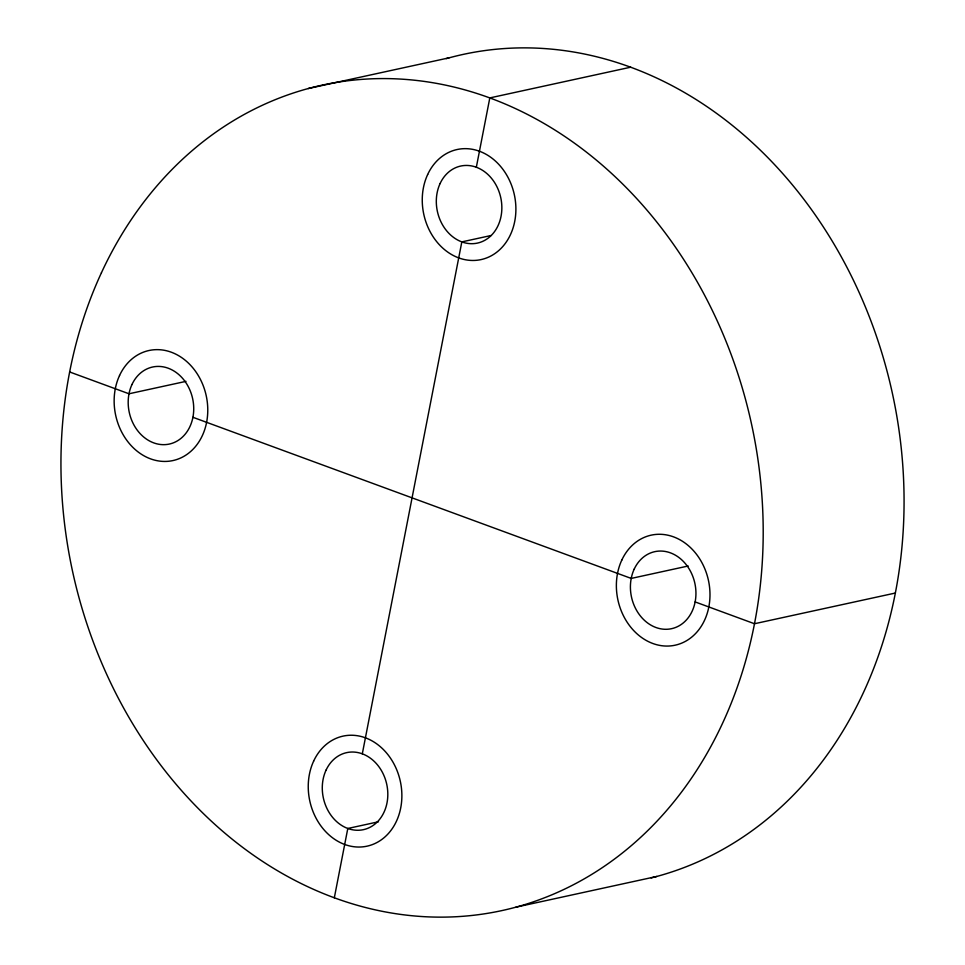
<?xml version="1.0" encoding="UTF-8"?>
<svg xmlns="http://www.w3.org/2000/svg" width="965" height="965" viewBox="0 0 965 965"><rect width="100%" height="100%" fill="white"/><g stroke="black" fill="none" stroke-linecap="round" stroke-linejoin="round"><path stroke-width="1.45" d="M334.324 897.8L347.798 828.477L378.473 821.782M362.309 753.822L461.825 241.889L491.04 235.52M476.336 167.234L489.81 97.911L630.676 67.2M308.173 88.551L449.051 57.84M185.968 381.368L128.996 393.78L69.637 371.959M688.19 565.997L631.219 578.421L192.916 417.29M895.363 593.041L754.485 623.74L695.138 601.919M515.949 907.16L656.827 876.449M446.204 58.636A422.405 347.388 77.7 0 1 888.789 377.942A422.405 347.388 77.7 0 1 651.098 877.933M427.652 174.544A56.32 46.32 77.7 0 0 470.884 260.417A56.32 46.32 77.7 0 0 508.688 178.718A56.32 46.32 77.7 0 0 427.652 174.544M119.539 375.518A56.32 46.32 77.7 0 0 162.759 461.391A56.32 46.32 77.7 0 0 200.563 379.691A56.32 46.32 77.7 0 0 119.539 375.518M313.637 761.132A56.32 46.32 77.7 0 0 356.857 846.993A56.32 46.32 77.7 0 0 394.673 765.305A56.32 46.32 77.7 0 0 313.637 761.132M101.434 272.745A422.405 347.388 77.7 0 0 425.601 916.75A422.405 347.388 77.7 0 0 709.166 304.072A422.405 347.388 77.7 0 0 101.434 272.745M621.762 560.158A56.32 46.32 77.7 0 0 664.981 646.019A56.32 46.32 77.7 0 0 702.785 564.332A56.32 46.32 77.7 0 0 621.762 560.158M634.186 569.157A39.42 32.424 77.7 0 0 664.439 629.264A39.42 32.424 77.7 0 0 690.904 572.088A39.42 32.424 77.7 0 0 634.186 569.157M440.088 183.555A39.42 32.424 77.7 0 0 470.341 243.663A39.42 32.424 77.7 0 0 496.806 186.474A39.42 32.424 77.7 0 0 440.088 183.555M131.964 384.528A39.42 32.424 77.7 0 0 162.216 444.636A39.42 32.424 77.7 0 0 188.682 387.447A39.42 32.424 77.7 0 0 131.964 384.528M326.061 770.13A39.42 32.424 77.7 0 0 356.314 830.238A39.42 32.424 77.7 0 0 382.779 773.062A39.42 32.424 77.7 0 0 326.061 770.13"/></g></svg>
